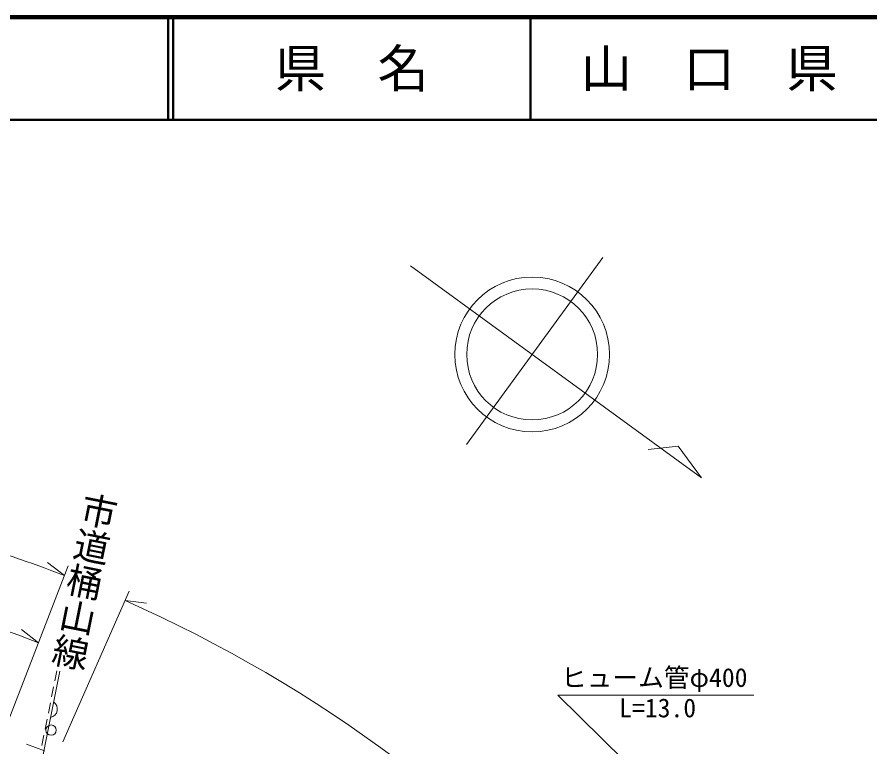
# Model space of a CAD drawing. Units: millimetres, scale not verified. Extents: x 40000 to 680000, y 20000 to 380000.
# Drawn here: x 283069 to 366022, y 309048 to 380000 of the extents above; entities that cross this region are included whole.
import ezdxf
from ezdxf.enums import TextEntityAlignment as Align

# ---------------------------------------------------------------- set-up
doc = ezdxf.new("R2010")
doc.units = ezdxf.units.MM
doc.header["$LTSCALE"] = 1000
for name, color, linetype, lineweight in [('M-BGD', 7, 'Continuous', 13), ('M-BMK-SRVR', 3, 'Continuous', 13), ('M-STR-HTXT', 7, 'Continuous', 13), ('M-TTL', 2, 'Continuous', 140), ('M-TTL-LINE', 7, 'Continuous', 50)]:
    doc.layers.add(name, color=color, linetype=linetype, lineweight=lineweight)
doc.layers.add('M-TTL-TXT', color=7, linetype='Continuous')
doc.styles.add('@ＭＳ ゴシック', font='')
doc.styles.add('ＭＳ ゴシック', font='')
doc.styles.get('@ＭＳ ゴシック').set_extended_font_data('@MS Gothic')
doc.styles.get('ＭＳ ゴシック').set_extended_font_data('MS Gothic')

msp = doc.modelspace()

# ---------------------------------------------------------------- linework, layer by layer
at = {"layer": 'M-BGD'}
for p, q in [((284746, 304016), (287235, 316398)), ((286941, 316457), (286744, 315477)), ((286626, 314889), (286429, 313908)), ((286310, 313320), (286113, 312340)), ((285995, 311752), (285798, 310771)), ((285680, 310183), (285482, 309203)), ((285751, 308681), (283999, 309315))]:
    msp.add_line(p, q, dxfattribs=at)
msp.add_circle((286375, 310682), 500, dxfattribs=at)
msp.add_arc((286177, 312720), 812, 281.25069, 56.01096, dxfattribs=at)
at = {"layer": 'M-BMK-SRVR'}
msp.add_line((340035, 356630), (326787, 338440), dxfattribs=at)
msp.add_lwpolyline([(321351, 355813), (349642, 335207), (347375, 338286), (344440, 337968)], dxfattribs=at)
for radius in [7526, 6368]:
    msp.add_circle((333170, 347204), radius, dxfattribs=at)
at = {"layer": 'M-STR-HTXT'}
for p, q in [((287677, 325709), (286027, 326989)), ((282275, 311716), (288037, 326642)), ((287517, 309548), (293978, 324186)), ((293575, 323271), (295647, 323012)), ((285156, 319179), (283506, 320459))]:
    msp.add_line(p, q, dxfattribs=at)
msp.add_lwpolyline([(365874, 284319), (335676, 314078), (354726, 314078)], dxfattribs=at)
for radius, start, end in [(135000, 68.89204, 77.89632), (128000, 68.89204, 77.89632), (135000, 40.13863, 66.18321)]:
    msp.add_arc((239060, 199767), radius, start, end, dxfattribs=at)
at = {"layer": 'M-TTL'}
msp.add_line((680000, 380000), (40000, 380000), dxfattribs=at)
at = {"layer": 'M-TTL-LINE'}
for p, q in [((297750, 380000), (297750, 370000)), ((298250, 380000), (298250, 370000)), ((333000, 380000), (333000, 370000)), ((40000, 370000), (680000, 370000))]:
    msp.add_line(p, q, dxfattribs=at)

# ---------------------------------------------------------------- texts
at = {"layer": 'M-STR-HTXT', "style": '@ＭＳ ゴシック'}
msp.add_text('市道桶山線', height=2566, rotation=258.631, dxfattribs=at).set_placement((291356, 333690), align=Align.MIDDLE_LEFT)
at = {"layer": 'M-STR-HTXT', "style": 'ＭＳ ゴシック'}
for s, p in [('ヒューム管φ400', (335976, 314328)), ('L=13.0', (341634, 311374))]:
    msp.add_text(s, height=1833, dxfattribs=at).set_placement(p, align=Align.BOTTOM_LEFT)
at = {"layer": 'M-TTL-TXT', "style": 'ＭＳ ゴシック'}
for s, p in [('県\u3000名', (315625, 375000)), ('山\u3000口\u3000県', (350375, 375000))]:
    msp.add_text(s, height=3666, dxfattribs=at).set_placement(p, align=Align.MIDDLE_CENTER)

doc.saveas('drawing.dxf')
